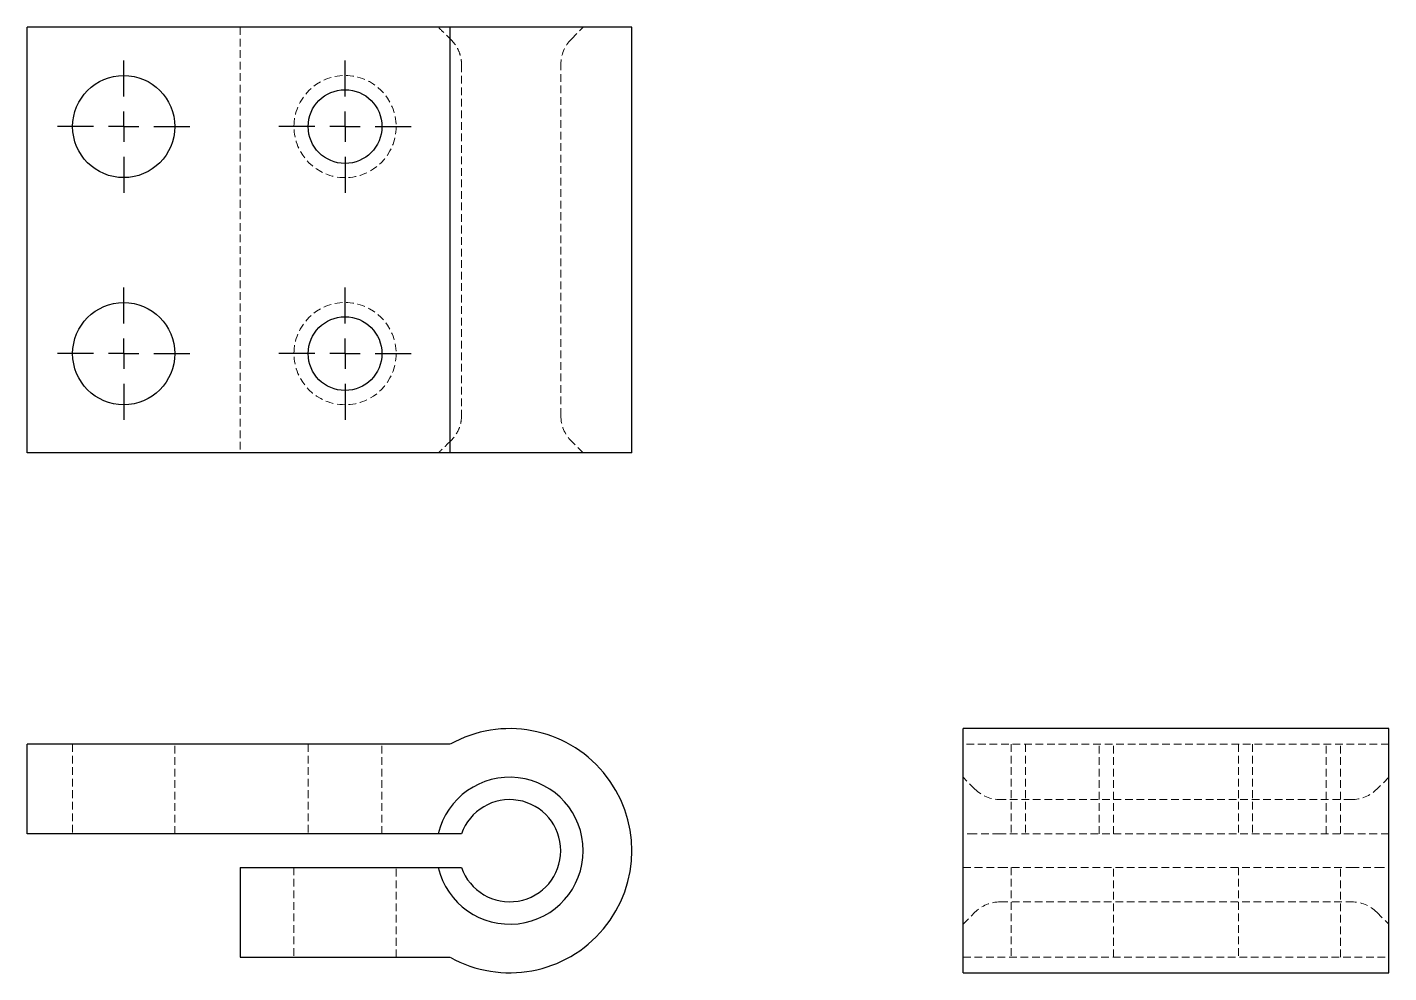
# Model space of a CAD drawing. Header units: millimetres. Extents: x 33 to 258, y 37 to 193.
import ezdxf

# ---------------------------------------------------------------- set-up
doc = ezdxf.new("R2010")
doc.units = ezdxf.units.MM
doc.linetypes.add('HIDDEN', pattern=[1.905, 1.27, -0.635])
doc.layers.add('10', color=7, linetype='Continuous')

# ---------------------------------------------------------------- blocks, each defined once
blk = doc.blocks.new('SW_CENTERMARKSYMBOL_0')
at = {"layer": '10', "color": 0}
for p, q in [((0, 5), (0, 10.95)), ((0, 0), (0, 2.5)), ((-5, 0), (-10.95, 0)), ((0, 0), (-2.5, 0)), ((0, 0), (0, -2.5)), ((0, 0), (2.5, 0)), ((5, 0), (10.95, 0)), ((0, -5), (0, -10.95))]:
    blk.add_line(p, q, dxfattribs=at)
blk = doc.blocks.new('SW_CENTERMARKSYMBOL_1')
at = {"layer": '10', "color": 0}
for p, q in [((0, 5), (0, 10.95)), ((0, 0), (0, 2.5)), ((-5, 0), (-10.95, 0)), ((0, 0), (-2.5, 0)), ((0, 0), (0, -2.5)), ((0, 0), (2.5, 0)), ((5, 0), (10.95, 0)), ((0, -5), (0, -10.95))]:
    blk.add_line(p, q, dxfattribs=at)
blk = doc.blocks.new('SW_CENTERMARKSYMBOL_2')
at = {"layer": '10', "color": 0}
for p, q in [((0, 5), (0, 10.95)), ((0, 0), (0, 2.5)), ((-5, 0), (-10.95, 0)), ((0, 0), (-2.5, 0)), ((0, 0), (0, -2.5)), ((0, 0), (2.5, 0)), ((5, 0), (10.95, 0)), ((0, -5), (0, -10.95))]:
    blk.add_line(p, q, dxfattribs=at)
blk = doc.blocks.new('SW_CENTERMARKSYMBOL_3')
at = {"layer": '10', "color": 0}
for p, q in [((0, 5), (0, 10.95)), ((0, 0), (0, 2.5)), ((-5, 0), (-10.95, 0)), ((0, 0), (-2.5, 0)), ((0, 0), (0, -2.5)), ((0, 0), (2.5, 0)), ((5, 0), (10.95, 0)), ((0, -5), (0, -10.95))]:
    blk.add_line(p, q, dxfattribs=at)

msp = doc.modelspace()

# ---------------------------------------------------------------- linework, layer by layer
at = {"color": 7, "linetype": 'Continuous', "lineweight": 25}
for p, q in [((33, 122.79), (33, 193.21)), ((102.93, 193.21), (33, 193.21)), ((102.93, 193.21), (102.93, 122.79)), ((133, 193.21), (102.93, 193.21)), ((133, 122.79), (133, 193.21)), ((102.93, 122.79), (33, 122.79)), ((133, 122.79), (102.93, 122.79)), ((258.21, 77.19), (187.79, 77.19)), ((187.79, 36.81), (187.79, 77.19)), ((258.21, 36.81), (258.21, 77.19)), ((33, 59.77), (33, 74.61)), ((102.93, 74.61), (33, 74.61)), ((100.99, 59.77), (33, 59.77)), ((68.21, 54.23), (68.21, 39.39)), ((68.21, 54.23), (100.99, 54.23)), ((68.21, 39.39), (102.93, 39.39)), ((187.79, 36.81), (258.21, 36.81))]:
    msp.add_line(p, q, dxfattribs=at)
at = {"color": 7, "linetype": 'HIDDEN', "lineweight": 18}
for p, q in [((68.21, 193.21), (68.21, 122.79)), ((123, 191.25), (124.96, 193.21)), ((104.83, 187.06), (104.83, 128.94)), ((121.26, 128.94), (121.26, 187.06)), ((124.96, 122.79), (123, 124.75)), ((40.51, 74.61), (40.51, 59.77)), ((57.41, 59.77), (57.41, 74.61)), ((79.47, 74.61), (79.47, 59.77)), ((91.68, 59.77), (91.68, 74.61)), ((258.21, 74.61), (187.79, 74.61)), ((195.77, 74.61), (195.77, 59.77)), ((198.12, 74.61), (198.12, 59.77)), ((210.32, 59.77), (210.32, 74.61)), ((212.67, 59.77), (212.67, 74.61)), ((233.33, 74.61), (233.33, 59.77)), ((235.68, 74.61), (235.68, 59.77)), ((247.88, 59.77), (247.88, 74.61)), ((250.23, 59.77), (250.23, 74.61)), ((189.75, 67.18), (187.79, 69.15)), ((258.21, 69.15), (256.25, 67.18)), ((252.06, 65.45), (193.94, 65.45)), ((252.06, 59.77), (193.94, 59.77)), ((77.12, 54.23), (77.12, 39.39)), ((94.02, 39.39), (94.02, 54.23)), ((193.94, 54.23), (252.06, 54.23)), ((195.77, 54.23), (195.77, 39.39)), ((212.67, 39.39), (212.67, 54.23)), ((233.33, 54.23), (233.33, 39.39)), ((250.23, 39.39), (250.23, 54.23)), ((193.94, 48.55), (252.06, 48.55)), ((187.79, 44.85), (189.75, 46.82)), ((256.25, 46.82), (258.21, 44.85)), ((187.79, 39.39), (258.21, 39.39))]:
    msp.add_line(p, q, dxfattribs=at)
at = {"color": 7, "linetype": 'Continuous', "lineweight": 25}
for centre, radius in [((48.96, 176.78), 8.45), ((85.57, 176.78), 6.1), ((48.96, 139.22), 8.45), ((85.57, 139.22), 6.1)]:
    msp.add_circle(centre, radius, dxfattribs=at)
at = {"color": 7, "linetype": 'HIDDEN', "lineweight": 18}
for centre in [(85.57, 176.78), (85.57, 139.22)]:
    msp.add_circle(centre, 8.45, dxfattribs=at)
for centre, start, end in [((127.18, 187.06), 135, 180), ((127.18, 128.94), 180, 225), ((193.94, 71.37), 225, 270), ((252.06, 71.37), 270, 315), ((193.94, 42.63), 90, 135), ((252.06, 42.63), 45, 90)]:
    msp.add_arc(centre, 5.91, start, end, dxfattribs=at)
at = {"color": 7, "linetype": 'Continuous', "lineweight": 25}
for radius, start, end in [(20.19, 240.7028, 119.2972), (12.15, 193.1935, 166.8065), (8.45, 199.1525, 160.8475)]:
    msp.add_arc((112.81, 57), radius, start, end, dxfattribs=at)
at = {"color": 7, "linetype": 'HIDDEN', "lineweight": 18}
for points, knots in [([(100.99, 193.21), (101.34, 192.87), (102.01, 192.21), (102.69, 191.56), (103.01, 191.25)], [0, 0, 0, 0, 0.522697, 1, 1, 1, 1]), ([(103.01, 191.25), (103.3, 190.97), (103.55, 190.68), (103.89, 190.2), (103.99, 190.04), (104.18, 189.7), (104.27, 189.52), (104.51, 188.98), (104.62, 188.61), (104.79, 187.85), (104.83, 187.46), (104.83, 187.06)], [0, 0, 0, 0, 0.25, 0.25, 0.375, 0.375, 0.5, 0.5, 0.75, 0.75, 1, 1, 1, 1]), ([(104.83, 128.94), (104.83, 128.54), (104.79, 128.16), (104.67, 127.59), (104.62, 127.4), (104.5, 127.02), (104.43, 126.84), (104.19, 126.3), (104, 125.97), (103.55, 125.33), (103.3, 125.03), (103.01, 124.75)], [0, 0, 0, 0, 0.25, 0.25, 0.375, 0.375, 0.5, 0.5, 0.75, 0.75, 1, 1, 1, 1]), ([(103.01, 124.75), (102.69, 124.44), (102.01, 123.79), (101.34, 123.13), (100.99, 122.79)], [0, 0, 0, 0, 0.477303, 1, 1, 1, 1]), ([(189.75, 59.77), (189.44, 59.77), (188.79, 59.77), (188.13, 59.77), (187.79, 59.77)], [0, 0, 0, 0, 0.477303, 1, 1, 1, 1]), ([(193.94, 59.77), (193.54, 59.77), (193.16, 59.77), (192.59, 59.77), (192.4, 59.77), (192.02, 59.77), (191.84, 59.77), (191.3, 59.77), (190.97, 59.77), (190.33, 59.77), (190.03, 59.77), (189.75, 59.77)], [0, 0, 0, 0, 0.25, 0.25, 0.375, 0.375, 0.5, 0.5, 0.75, 0.75, 1, 1, 1, 1]), ([(256.25, 59.77), (255.97, 59.77), (255.68, 59.77), (255.2, 59.77), (255.04, 59.77), (254.7, 59.77), (254.52, 59.77), (253.98, 59.77), (253.61, 59.77), (252.85, 59.77), (252.46, 59.77), (252.06, 59.77)], [0, 0, 0, 0, 0.25, 0.25, 0.375, 0.375, 0.5, 0.5, 0.75, 0.75, 1, 1, 1, 1]), ([(258.21, 59.77), (257.87, 59.77), (257.21, 59.77), (256.56, 59.77), (256.25, 59.77)], [0, 0, 0, 0, 0.522697, 1, 1, 1, 1]), ([(187.79, 54.23), (188.13, 54.23), (188.79, 54.23), (189.44, 54.23), (189.75, 54.23)], [0, 0, 0, 0, 0.522697, 1, 1, 1, 1]), ([(189.75, 54.23), (190.03, 54.23), (190.32, 54.23), (190.8, 54.23), (190.96, 54.23), (191.3, 54.23), (191.48, 54.23), (192.02, 54.23), (192.39, 54.23), (193.15, 54.23), (193.54, 54.23), (193.94, 54.23)], [0, 0, 0, 0, 0.25, 0.25, 0.375, 0.375, 0.5, 0.5, 0.75, 0.75, 1, 1, 1, 1]), ([(252.06, 54.23), (252.46, 54.23), (252.84, 54.23), (253.41, 54.23), (253.6, 54.23), (253.98, 54.23), (254.16, 54.23), (254.7, 54.23), (255.03, 54.23), (255.67, 54.23), (255.97, 54.23), (256.25, 54.23)], [0, 0, 0, 0, 0.25, 0.25, 0.375, 0.375, 0.5, 0.5, 0.75, 0.75, 1, 1, 1, 1]), ([(256.25, 54.23), (256.56, 54.23), (257.21, 54.23), (257.87, 54.23), (258.21, 54.23)], [0, 0, 0, 0, 0.477303, 1, 1, 1, 1])]:
    msp.add_open_spline(points, degree=3, knots=knots, dxfattribs=at)
at = {"color": 7, "linetype": 'Continuous', "lineweight": 25}
for points, knots in [([(103.01, 59.77), (102.69, 59.77), (102.01, 59.77), (101.34, 59.77), (100.99, 59.77)], [0, 0, 0, 0, 0.477303, 1, 1, 1, 1]), ([(104.83, 59.77), (104.83, 59.77), (104.79, 59.77), (104.67, 59.77), (104.62, 59.77), (104.5, 59.77), (104.43, 59.77), (104.19, 59.77), (104, 59.77), (103.55, 59.77), (103.3, 59.77), (103.01, 59.77)], [0, 0, 0, 0, 0.25, 0.25, 0.375, 0.375, 0.5, 0.5, 0.75, 0.75, 1, 1, 1, 1]), ([(100.99, 54.23), (101.34, 54.23), (102.01, 54.23), (102.69, 54.23), (103.01, 54.23)], [0, 0, 0, 0, 0.522697, 1, 1, 1, 1]), ([(103.01, 54.23), (103.3, 54.23), (103.55, 54.23), (103.89, 54.23), (103.99, 54.23), (104.18, 54.23), (104.27, 54.23), (104.51, 54.23), (104.62, 54.23), (104.79, 54.23), (104.83, 54.23), (104.83, 54.23)], [0, 0, 0, 0, 0.25, 0.25, 0.375, 0.375, 0.5, 0.5, 0.75, 0.75, 1, 1, 1, 1])]:
    msp.add_open_spline(points, degree=3, knots=knots, dxfattribs=at)

# ---------------------------------------------------------------- block references
at = {"layer": '10'}
for name, p in [('SW_CENTERMARKSYMBOL_2', (48.96, 176.78)), ('SW_CENTERMARKSYMBOL_0', (85.57, 176.78)), ('SW_CENTERMARKSYMBOL_3', (48.96, 139.22)), ('SW_CENTERMARKSYMBOL_1', (85.57, 139.22))]:
    msp.add_blockref(name, p, dxfattribs=at)

doc.saveas('drawing.dxf')
